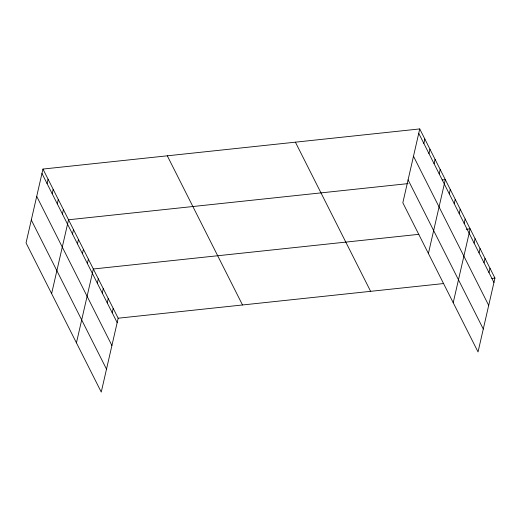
<?xml version="1.0" encoding="UTF-8"?>
<svg xmlns="http://www.w3.org/2000/svg" width="521" height="521" viewBox="0 0 521 521"><rect width="100%" height="100%" fill="white"/><g stroke="black" fill="none" stroke-linecap="round" stroke-linejoin="round"><path stroke-width="0.78" d="M42.963 169.058L26.05 242.916L101.256 392.072L118.169 318.214L42.963 169.058L419.744 128.928L494.95 278.084L478.037 351.942L402.831 202.786L419.744 128.928M47.079 183.581L48.082 179.198M52.191 193.721L53.194 189.344M57.303 203.867L58.306 199.484M62.416 214.007L63.419 209.631M51.618 293.629L68.538 219.771L408.015 183.613M72.497 233.994L73.5 229.618M77.46 243.841L78.463 239.458M82.422 253.681L83.425 249.305M87.385 263.528L88.388 259.145M76.437 342.851L93.35 268.992L418.845 234.326M97.316 283.216L98.319 278.839M102.279 293.062L103.282 288.68M107.241 302.903L108.244 298.526M112.204 312.75L113.207 308.367M423.853 143.451L424.862 139.068M428.972 153.591L429.975 149.214M434.084 163.737L435.087 159.354M439.196 173.877L440.199 169.494M428.399 253.499L445.318 179.641L442.205 179.973M449.278 193.864L450.281 189.481M454.24 203.711L455.243 199.328M459.203 213.551L460.206 209.175M464.165 223.398L465.168 219.015M453.218 302.721L470.131 228.862L466.249 229.273M474.09 243.086L475.093 238.703M479.053 252.932L480.062 248.55M484.022 262.773L485.025 258.396M488.985 272.62L489.987 268.237M118.169 318.214L443.664 283.548M491.844 278.416L494.95 278.084M418.741 133.311L493.947 282.467M413.492 156.235L488.698 305.391M408.08 179.856L483.286 329.012M295.407 142.168L370.613 291.324M167.306 155.812L242.506 304.967M41.96 173.441L117.166 322.597M36.711 196.365L111.917 345.521M31.299 219.992L106.505 369.148"/></g></svg>
